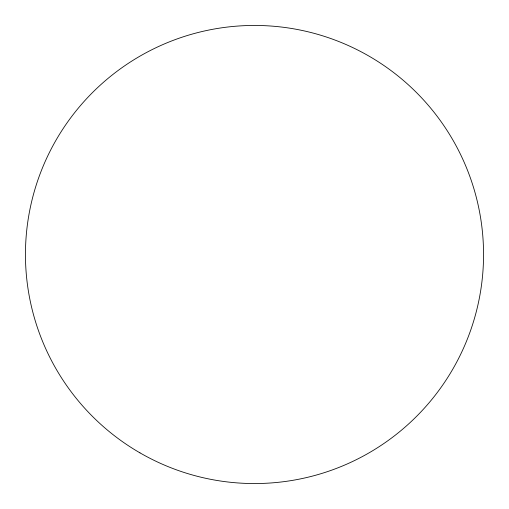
<?xml version="1.0" encoding="UTF-8"?>
<svg xmlns="http://www.w3.org/2000/svg" width="509" height="509" viewBox="0 0 509 509"><rect width="100%" height="100%" fill="white"/><g stroke="black" fill="none" stroke-linecap="round" stroke-linejoin="round"><path stroke-width="0.76" d="M139.975 452.864A229.05 229.05 0 0 0 483.55 254.5A229.05 229.05 0 0 0 139.975 56.136A229.05 229.05 0 0 0 139.975 452.864"/></g></svg>
